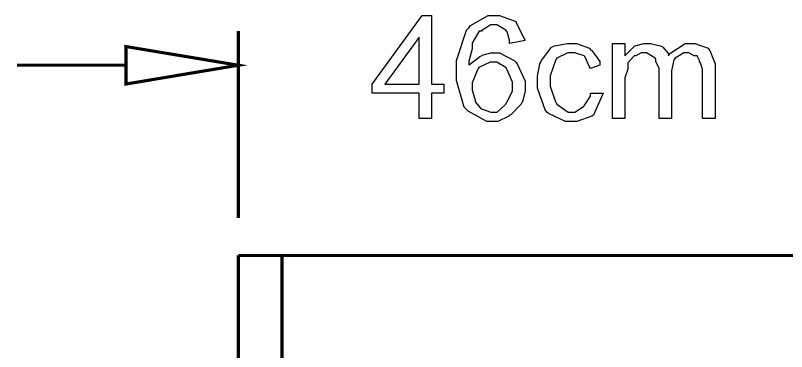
# Model space of a CAD drawing. Extents: x 219 to 1226, y 175 to 465.
# Drawn here: x 926.52 to 937.01, y 308.16 to 312.73 of the extents above; entities that cross this region are included whole.
import ezdxf

# ---------------------------------------------------------------- set-up
doc = ezdxf.new("R2010")
doc.units = 0
doc.header["$MEASUREMENT"] = 0
for name, color, linetype in [('C00-00-00-BLACK', 7, 'Continuous'), ('C00-7E-FF', 150, 'Continuous'), ('CFF-7E-00', 30, 'Continuous')]:
    doc.layers.add(name, color=color, linetype=linetype)

msp = doc.modelspace()

# ---------------------------------------------------------------- linework, layer by layer
at = {"layer": 'C00-00-00-BLACK', "const_width": 0.0423}
for points in [[(929.548, 309.471), (929.548, 289.122)], [(929.548, 309.471), (937.903, 309.471)], [(930.143, 309.471), (930.143, 300.228)]]:
    msp.add_lwpolyline(points, dxfattribs=at)
at = {"layer": 'C00-7E-FF', "const_width": 0.0423}
for points in [[(929.548, 309.978), (929.548, 312.521)], [(928.021, 312.056), (926.537, 312.056)]]:
    msp.add_lwpolyline(points, dxfattribs=at)
msp.add_lwpolyline([(928.021, 312.31), (928.021, 311.801), (929.548, 312.056), (928.021, 312.31)], close=True, dxfattribs=at)
at = {"layer": 'C00-7E-FF'}
msp.add_lwpolyline([(928.021, 312.31), (928.021, 311.801), (929.548, 312.056), (928.021, 312.31)], close=True, dxfattribs=at)
at = {"layer": 'CFF-7E-00'}
for points in [[(932.009, 311.333), (932.009, 311.675), (931.371, 311.675), (931.371, 311.801), (932.05, 312.733), (932.177, 312.733), (932.177, 311.801), (932.346, 311.801), (932.346, 311.675), (932.177, 311.675), (932.177, 311.333), (932.009, 311.333)], [(933.45, 312.394), (933.238, 312.353), (933.238, 312.395), (933.206, 312.511), (933.197, 312.521), (933.186, 312.532), (933.066, 312.606), (933.027, 312.606), (932.983, 312.606), (932.864, 312.532), (932.855, 312.521), (932.823, 312.521), (932.738, 312.375), (932.728, 312.353), (932.728, 312.28), (932.685, 312.113), (932.685, 312.056), (932.695, 312.067), (932.833, 312.173), (932.855, 312.183), (932.864, 312.194), (932.986, 312.224), (933.027, 312.224), (933.1, 312.224), (933.301, 312.12), (933.323, 312.098), (933.344, 312.077), (933.45, 311.84), (933.45, 311.76), (933.45, 311.707), (933.417, 311.559), (933.407, 311.548), (933.396, 311.527), (933.259, 311.386), (933.238, 311.376), (933.227, 311.366), (933.077, 311.292), (933.027, 311.292), (932.931, 311.292), (932.674, 311.431), (932.642, 311.462), (932.621, 311.485), (932.516, 311.85), (932.516, 311.971), (932.516, 312.12), (932.654, 312.532), (932.685, 312.563), (932.706, 312.595), (932.946, 312.733), (933.027, 312.733), (933.1, 312.733), (933.301, 312.66), (933.323, 312.649), (933.333, 312.628), (933.439, 312.416), (933.45, 312.394)], [(932.009, 311.801), (932.009, 312.437), (931.54, 311.801), (932.009, 311.801)], [(934.339, 311.675), (934.511, 311.675), (934.5, 311.643), (934.391, 311.398), (934.382, 311.376), (934.36, 311.366), (934.153, 311.292), (934.085, 311.292), (934, 311.292), (933.767, 311.398), (933.746, 311.418), (933.724, 311.451), (933.62, 311.746), (933.62, 311.844), (933.62, 311.907), (933.651, 312.077), (933.662, 312.098), (933.672, 312.12), (933.808, 312.3), (933.831, 312.31), (933.851, 312.321), (934.026, 312.353), (934.085, 312.353), (934.149, 312.353), (934.328, 312.289), (934.339, 312.267), (934.36, 312.257), (934.468, 312.107), (934.468, 312.056), (934.339, 312.014), (934.328, 312.036), (934.265, 312.173), (934.255, 312.183), (934.255, 312.183), (934.127, 312.224), (934.085, 312.224), (934.032, 312.224), (933.883, 312.151), (933.873, 312.14), (933.862, 312.12), (933.789, 311.913), (933.789, 311.844), (933.789, 311.771), (933.862, 311.559), (933.873, 311.548), (933.883, 311.527), (934.035, 311.418), (934.085, 311.418), (934.127, 311.418), (934.244, 311.495), (934.255, 311.505), (934.265, 311.516), (934.339, 311.636), (934.339, 311.675)], [(934.638, 311.333), (934.638, 312.353), (934.807, 312.353), (934.807, 312.183), (934.817, 312.194), (934.923, 312.3), (934.934, 312.31), (934.944, 312.321), (935.064, 312.353), (935.104, 312.353), (935.156, 312.353), (935.294, 312.321), (935.316, 312.31), (935.326, 312.3), (935.4, 312.213), (935.4, 312.183), (935.421, 312.215), (935.627, 312.353), (935.696, 312.353), (935.76, 312.353), (935.942, 312.289), (935.953, 312.267), (935.962, 312.257), (936.038, 312.075), (936.038, 312.014), (936.038, 311.333), (935.866, 311.333), (935.866, 311.971), (935.866, 312.002), (935.833, 312.098), (935.823, 312.098), (935.823, 312.12), (935.791, 312.183), (935.782, 312.183), (935.749, 312.183), (935.677, 312.224), (935.654, 312.224), (935.611, 312.224), (935.494, 312.151), (935.484, 312.14), (935.473, 312.131), (935.443, 311.979), (935.443, 311.928), (935.443, 311.333), (935.273, 311.333), (935.273, 311.971), (935.273, 312.014), (935.23, 312.109), (935.23, 312.14), (935.22, 312.151), (935.1, 312.224), (935.061, 312.224), (935.029, 312.224), (934.958, 312.183), (934.934, 312.183), (934.923, 312.173), (934.85, 312.087), (934.85, 312.056), (934.85, 312.004), (934.807, 311.884), (934.807, 311.844), (934.807, 311.333), (934.638, 311.333)], [(932.728, 311.76), (932.728, 311.719), (932.76, 311.613), (932.771, 311.59), (932.771, 311.559), (932.844, 311.473), (932.855, 311.462), (932.855, 311.462), (932.983, 311.418), (933.027, 311.418), (933.068, 311.418), (933.186, 311.527), (933.197, 311.548), (933.206, 311.559), (933.281, 311.71), (933.281, 311.76), (933.281, 311.824), (933.206, 311.993), (933.197, 312.014), (933.186, 312.025), (933.066, 312.098), (933.027, 312.098), (932.973, 312.098), (932.822, 312.025), (932.812, 312.014), (932.801, 311.993), (932.728, 311.819), (932.728, 311.76)]]:
    msp.add_lwpolyline(points, close=True, dxfattribs=at)

doc.saveas('drawing.dxf')
